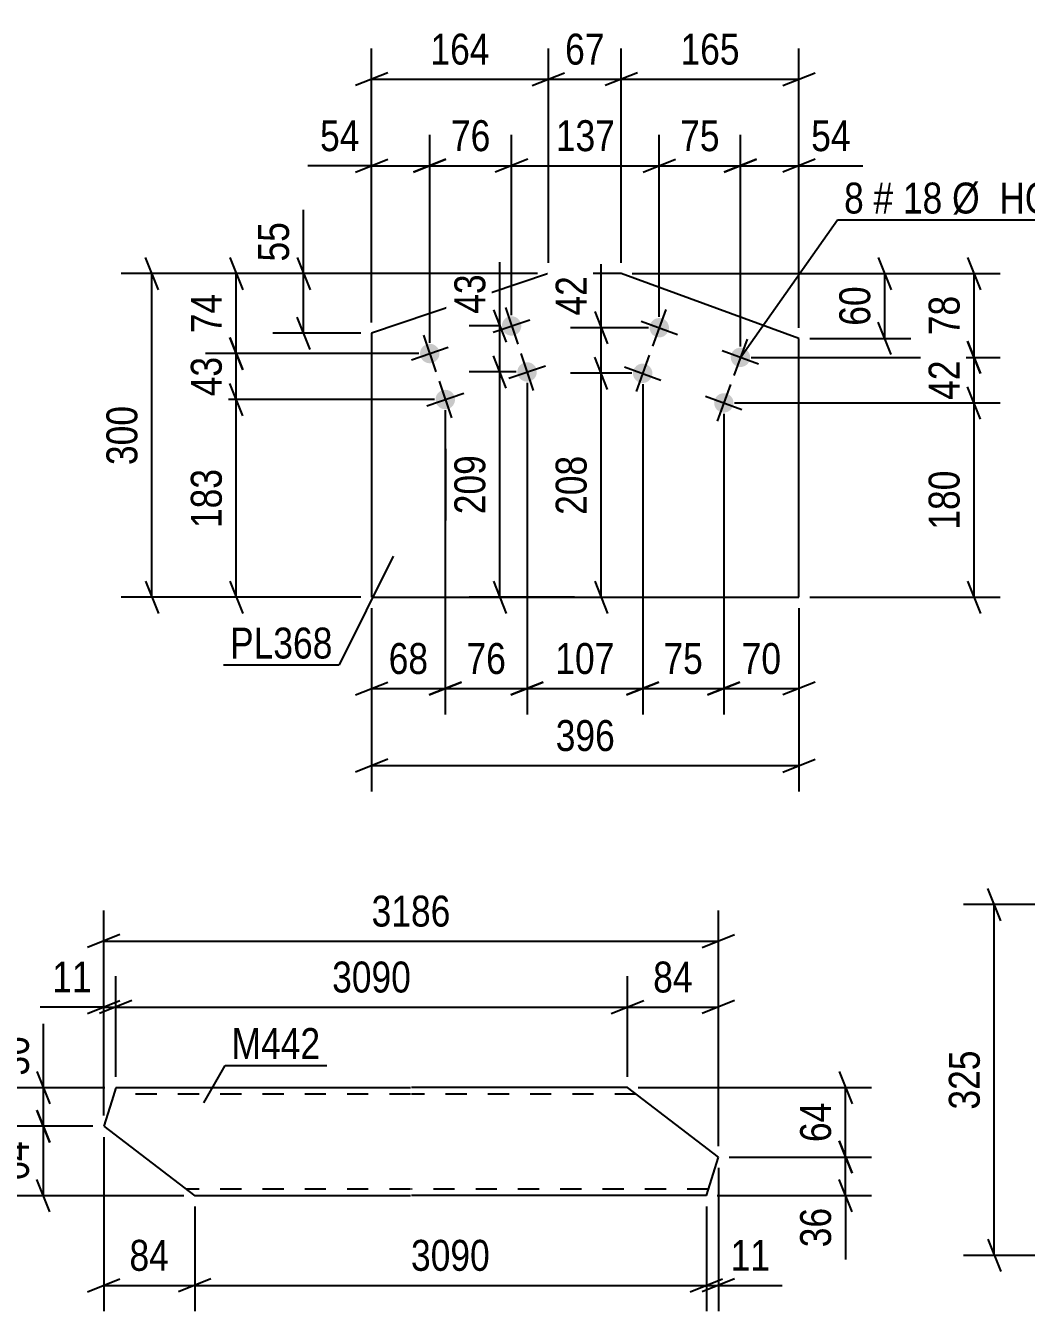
# Model space of a CAD drawing. Header units: millimetres. Extents: x 0 to 594, y 0 to 420.
# Drawn here: x 352 to 444.8, y 205.6 to 324.7 of the extents above; entities that cross this region are included whole.
import ezdxf

# ---------------------------------------------------------------- set-up
doc = ezdxf.new("R2010")
doc.units = ezdxf.units.MM
doc.linetypes.add('DXK_LINE_DOT2', pattern=[3.9198, 1.9599, -1.9599])
doc.styles.add('Arial Narrow', font='ARIALN.TTF', dxfattribs={"height": 0.2})

# ---------------------------------------------------------------- blocks, each defined once
blk = doc.blocks.new('Part-570345727-5862 - 5856')
at = {"color": 2, "linetype": 'Continuous'}
for p, q in [((360.39, 226.31), (360.02, 225.11)), ((387.71, 226.31), (360.39, 226.31)), ((407.81, 226.32), (387.81, 226.32)), ((416.23, 219.89), (407.81, 226.32)), ((360.02, 225.11), (359.28, 222.74)), ((359.28, 222.74), (367.71, 216.31)), ((415.12, 216.32), (416.23, 219.89)), ((387.71, 216.31), (367.71, 216.31)), ((415.12, 216.32), (387.81, 216.32))]:
    blk.add_line(p, q, dxfattribs=at)
at = {"color": 7, "linetype": 'DXK_LINE_DOT2'}
for p, q in [((387.71, 225.71), (360.2, 225.71)), ((408.59, 225.72), (387.81, 225.72)), ((387.71, 216.91), (366.92, 216.91)), ((415.3, 216.92), (387.81, 216.92))]:
    blk.add_line(p, q, dxfattribs=at)
blk = doc.blocks.new('Bolt-570345727-1706 - 1695')
at = {"linetype": 'Continuous'}
for points in [[(411.6, 296.44, -1), (409.91, 297.05, -1)], [(419.12, 293.69, -1), (417.43, 294.31, -1)], [(410.06, 292.21, -1), (408.37, 292.83, -1)], [(417.58, 289.47, -1), (415.89, 290.08, -1)]]:
    blk.add_hatch(color=1, dxfattribs=at).paths.add_polyline_path(points)
at = {"color": 1, "linetype": 'Continuous'}
for p, q in [((411.37, 298.44), (410.14, 295.05)), ((409.07, 297.36), (412.45, 296.13)), ((418.89, 295.69), (417.66, 292.31)), ((416.58, 294.62), (419.96, 293.39)), ((407.52, 293.13), (410.91, 291.9)), ((409.83, 294.21), (408.6, 290.83)), ((417.35, 291.47), (416.11, 288.08)), ((415.04, 290.39), (418.42, 289.16))]:
    blk.add_line(p, q, dxfattribs=at)
blk = doc.blocks.new('Bolt-570345727-1701 - 1695')
at = {"linetype": 'Continuous'}
for points in [[(397.92, 297.2, -1), (396.21, 296.62, -1)], [(390.34, 294.64, -1), (388.63, 294.07, -1)], [(399.36, 292.94, -1), (397.65, 292.36, -1)], [(391.78, 290.38, -1), (390.07, 289.8, -1)]]:
    blk.add_hatch(color=1, dxfattribs=at).paths.add_polyline_path(points)
at = {"color": 1, "linetype": 'Continuous'}
for p, q in [((396.49, 298.62), (397.64, 295.21)), ((395.36, 296.34), (398.77, 297.49)), ((388.91, 296.06), (390.06, 292.65)), ((387.78, 293.78), (391.19, 294.93)), ((397.93, 294.35), (399.08, 290.94)), ((396.8, 292.07), (400.21, 293.22)), ((390.35, 291.8), (391.5, 288.38)), ((389.22, 289.51), (392.63, 290.67))]:
    blk.add_line(p, q, dxfattribs=at)
blk = doc.blocks.new('Part-570345727-1721 - 1695')
at = {"color": 2, "linetype": 'Continuous'}
for p, q in [((400.48, 301.76), (384.1, 296.23)), ((407.23, 301.76), (400.48, 301.76)), ((423.7, 295.75), (407.23, 301.76)), ((384.1, 296.23), (384.1, 271.76)), ((423.7, 271.76), (423.7, 295.75)), ((384.1, 271.76), (423.7, 271.76))]:
    blk.add_line(p, q, dxfattribs=at)
blk = doc.blocks.new('StraightDimension-570345727-5971 - 5856')
at = {"color": 7, "linetype": 'Continuous'}
for p, q in [((353.69, 226.31), (353.69, 232.22)), ((353.69, 226.31), (353.69, 232.22)), ((353.09, 227.81), (354.29, 224.81)), ((359.39, 226.31), (350.84, 226.31)), ((353.69, 222.74), (353.69, 226.31)), ((354.29, 221.24), (353.09, 224.24)), ((358.28, 222.74), (350.84, 222.74))]:
    blk.add_line(p, q, dxfattribs=at)
at = {"color": 0}
blk.add_wipeout([(352.94, 231.7), (348.74, 231.7), (348.74, 226.84), (352.94, 226.84)], dxfattribs=at)
at = {"color": 3, "style": 'Arial Narrow'}
blk.add_text('36', height=2.863, rotation=90.0002, dxfattribs=at).set_placement((352.34, 227.44))
blk = doc.blocks.new('StraightDimension-570345727-5947 - 5856')
at = {"color": 7, "linetype": 'Continuous'}
for p, q in [((353.09, 224.24), (354.29, 221.24)), ((358.28, 222.74), (350.84, 222.74)), ((353.69, 216.31), (353.69, 222.74)), ((354.29, 214.81), (353.09, 217.81)), ((366.71, 216.31), (350.84, 216.31))]:
    blk.add_line(p, q, dxfattribs=at)
at = {"color": 0}
blk.add_wipeout([(352.94, 221.95), (348.74, 221.95), (348.74, 217.1), (352.94, 217.1)], dxfattribs=at)
at = {"color": 3, "style": 'Arial Narrow'}
blk.add_text('64', height=2.863, rotation=90.0002, dxfattribs=at).set_placement((352.34, 217.7))
blk = doc.blocks.new('StraightDimension-570345727-5915 - 5856')
at = {"color": 7, "linetype": 'Continuous'}
for p, q in [((346.52, 227.81), (347.72, 224.81)), ((359.39, 226.31), (344.27, 226.31)), ((347.12, 216.31), (347.12, 226.31)), ((347.72, 214.81), (346.52, 217.81)), ((366.71, 216.31), (344.27, 216.31))]:
    blk.add_line(p, q, dxfattribs=at)
at = {"color": 0}
blk.add_wipeout([(346.37, 224.66), (342.17, 224.66), (342.17, 217.97), (346.37, 217.97)], dxfattribs=at)
at = {"color": 3, "style": 'Arial Narrow'}
blk.add_text('100', height=2.863, rotation=90.0002, dxfattribs=at).set_placement((345.77, 218.57))
blk = doc.blocks.new('StraightDimension-570345727-5889 - 5856')
at = {"color": 7, "linetype": 'Continuous'}
for p, q in [((427.42, 227.82), (428.62, 224.82)), ((408.81, 226.32), (430.42, 226.32)), ((428.02, 219.89), (428.02, 226.32)), ((428.62, 218.39), (427.42, 221.39)), ((417.23, 219.89), (430.42, 219.89))]:
    blk.add_line(p, q, dxfattribs=at)
at = {"color": 0}
blk.add_wipeout([(427.27, 225.53), (423.07, 225.53), (423.07, 220.68), (427.27, 220.68)], dxfattribs=at)
at = {"color": 3, "style": 'Arial Narrow'}
blk.add_text('64', height=2.863, rotation=90.0002, dxfattribs=at).set_placement((426.67, 221.28))
blk = doc.blocks.new('StraightDimension-570345727-6114 - 5856')
at = {"color": 7, "linetype": 'Continuous'}
for p, q in [((359.28, 223.74), (359.28, 242.75)), ((416.23, 220.89), (416.23, 242.75)), ((360.78, 240.5), (357.78, 239.3)), ((359.28, 239.9), (416.23, 239.9)), ((414.73, 239.3), (417.73, 240.5))]:
    blk.add_line(p, q, dxfattribs=at)
at = {"color": 0}
blk.add_wipeout([(392.01, 240.65), (392.01, 244.85), (383.5, 244.85), (383.5, 240.65)], dxfattribs=at)
at = {"color": 3, "style": 'Arial Narrow'}
blk.add_text('3186', height=2.863, dxfattribs=at).set_placement((384.1, 241.25))
blk = doc.blocks.new('StraightDimension-570345727-5865 - 5856')
at = {"color": 7, "linetype": 'Continuous'}
for p, q in [((427.42, 221.39), (428.62, 218.39)), ((417.23, 219.89), (430.42, 219.89)), ((428.02, 216.32), (428.02, 219.89)), ((428.62, 214.82), (427.42, 217.82)), ((416.12, 216.32), (430.42, 216.32)), ((428.02, 216.32), (428.02, 210.41)), ((428.02, 216.32), (428.02, 210.41))]:
    blk.add_line(p, q, dxfattribs=at)
at = {"color": 0}
blk.add_wipeout([(427.27, 215.79), (423.07, 215.79), (423.07, 210.93), (427.27, 210.93)], dxfattribs=at)
at = {"color": 3, "style": 'Arial Narrow'}
blk.add_text('36', height=2.863, rotation=90.0002, dxfattribs=at).set_placement((426.67, 211.53))
blk = doc.blocks.new('StraightDimension-570345727-5996 - 5856')
at = {"color": 7, "linetype": 'Continuous'}
for p, q in [((359.28, 221.74), (359.28, 205.6)), ((367.71, 215.31), (367.71, 205.6)), ((357.78, 207.4), (360.78, 208.6)), ((369.21, 208.6), (366.21, 207.4)), ((359.28, 208), (367.71, 208))]:
    blk.add_line(p, q, dxfattribs=at)
at = {"color": 0}
blk.add_wipeout([(365.92, 208.75), (365.92, 212.95), (361.06, 212.95), (361.06, 208.75)], dxfattribs=at)
at = {"color": 3, "style": 'Arial Narrow'}
blk.add_text('84', height=2.863, dxfattribs=at).set_placement((361.66, 209.35))
blk = doc.blocks.new('StraightDimension-570345727-6013 - 5856')
at = {"color": 7, "linetype": 'Continuous'}
for p, q in [((367.71, 215.31), (367.71, 205.6)), ((415.12, 215.32), (415.12, 205.6)), ((369.21, 208.6), (366.21, 207.4)), ((413.62, 207.4), (416.62, 208.6)), ((367.71, 208), (415.12, 208))]:
    blk.add_line(p, q, dxfattribs=at)
at = {"color": 0}
blk.add_wipeout([(395.67, 208.75), (395.67, 212.95), (387.15, 212.95), (387.15, 208.75)], dxfattribs=at)
at = {"color": 3, "style": 'Arial Narrow'}
blk.add_text('3090', height=2.863, dxfattribs=at).set_placement((387.75, 209.35))
blk = doc.blocks.new('StraightDimension-570345727-6037 - 5856')
at = {"color": 7, "linetype": 'Continuous'}
for p, q in [((416.23, 218.89), (416.23, 205.6)), ((415.12, 215.32), (415.12, 205.6)), ((413.62, 207.4), (416.62, 208.6)), ((417.73, 208.6), (414.73, 207.4)), ((415.12, 208), (416.23, 208)), ((416.23, 208), (422.14, 208)), ((416.23, 208), (422.14, 208))]:
    blk.add_line(p, q, dxfattribs=at)
at = {"color": 0}
blk.add_wipeout([(421.61, 208.75), (421.61, 212.95), (416.76, 212.95), (416.76, 208.75)], dxfattribs=at)
at = {"color": 3, "style": 'Arial Narrow'}
blk.add_text('11', height=2.863, dxfattribs=at).set_placement((417.36, 209.35))
blk = doc.blocks.new('StraightDimension-570345727-6055 - 5856')
at = {"color": 7, "linetype": 'Continuous'}
for p, q in [((359.28, 223.74), (359.28, 236.64)), ((360.39, 227.31), (360.39, 236.64)), ((359.28, 233.79), (353.37, 233.79)), ((359.28, 233.79), (353.37, 233.79)), ((357.78, 233.19), (360.78, 234.39)), ((361.89, 234.39), (358.89, 233.19)), ((359.28, 233.79), (360.39, 233.79))]:
    blk.add_line(p, q, dxfattribs=at)
at = {"color": 0}
blk.add_wipeout([(358.75, 234.54), (358.75, 238.74), (353.9, 238.74), (353.9, 234.54)], dxfattribs=at)
at = {"color": 3, "style": 'Arial Narrow'}
blk.add_text('11', height=2.863, dxfattribs=at).set_placement((354.5, 235.14))
blk = doc.blocks.new('StraightDimension-570345727-6072 - 5856')
at = {"color": 7, "linetype": 'Continuous'}
for p, q in [((360.39, 227.31), (360.39, 236.64)), ((407.81, 227.32), (407.81, 236.64)), ((361.89, 234.39), (358.89, 233.19)), ((360.39, 233.79), (407.81, 233.79)), ((406.31, 233.19), (409.31, 234.39))]:
    blk.add_line(p, q, dxfattribs=at)
at = {"color": 0}
blk.add_wipeout([(388.35, 234.54), (388.35, 238.74), (379.84, 238.74), (379.84, 234.54)], dxfattribs=at)
at = {"color": 3, "style": 'Arial Narrow'}
blk.add_text('3090', height=2.863, dxfattribs=at).set_placement((380.44, 235.14))
blk = doc.blocks.new('StraightDimension-570345727-6096 - 5856')
at = {"color": 7, "linetype": 'Continuous'}
for p, q in [((407.81, 227.32), (407.81, 236.64)), ((416.23, 220.89), (416.23, 236.64)), ((406.31, 233.19), (409.31, 234.39)), ((407.81, 233.79), (416.23, 233.79)), ((417.73, 234.39), (414.73, 233.19))]:
    blk.add_line(p, q, dxfattribs=at)
at = {"color": 0}
blk.add_wipeout([(414.45, 234.54), (414.45, 238.74), (409.59, 238.74), (409.59, 234.54)], dxfattribs=at)
at = {"color": 3, "style": 'Arial Narrow'}
blk.add_text('84', height=2.863, dxfattribs=at).set_placement((410.19, 235.14))
blk = doc.blocks.new('StraightDimension-570345727-3202 - 3115')
at = {"color": 7, "linetype": 'Continuous'}
for p, q in [((442.4, 241.78), (441.2, 244.78)), ((457.88, 243.28), (438.95, 243.28)), ((441.8, 210.78), (441.8, 243.28)), ((441.2, 212.28), (442.4, 209.28)), ((457.88, 210.78), (438.95, 210.78))]:
    blk.add_line(p, q, dxfattribs=at)
at = {"color": 0}
blk.add_wipeout([(441.05, 230.37), (436.85, 230.37), (436.85, 223.69), (441.05, 223.69)], dxfattribs=at)
at = {"color": 3, "style": 'Arial Narrow'}
blk.add_text('325', height=2.863, rotation=90.0002, dxfattribs=at).set_placement((440.45, 224.29))
blk = doc.blocks.new('StraightDimension-570345727-1817 - 1695')
at = {"color": 7, "linetype": 'Continuous'}
for p, q in [((372.16, 288.59), (370.96, 291.59)), ((389.92, 290.09), (368.71, 290.09)), ((371.56, 271.76), (371.56, 290.09)), ((370.96, 273.26), (372.16, 270.26)), ((383.1, 271.76), (368.71, 271.76))]:
    blk.add_line(p, q, dxfattribs=at)
at = {"color": 0}
blk.add_wipeout([(370.81, 284.27), (366.61, 284.27), (366.61, 277.58), (370.81, 277.58)], dxfattribs=at)
at = {"color": 3, "style": 'Arial Narrow'}
blk.add_text('183', height=2.863, rotation=90.0002, dxfattribs=at).set_placement((370.21, 278.18))
blk = doc.blocks.new('StraightDimension-570345727-1736 - 1695')
at = {"color": 7, "linetype": 'Continuous'}
for p, q in [((405.37, 296.75), (405.37, 302.65)), ((405.37, 296.75), (405.37, 302.65)), ((404.77, 298.25), (405.97, 295.25)), ((409.76, 296.75), (402.52, 296.75)), ((405.37, 292.52), (405.37, 296.75)), ((405.97, 291.02), (404.77, 294.02)), ((408.22, 292.52), (402.52, 292.52))]:
    blk.add_line(p, q, dxfattribs=at)
at = {"color": 0}
blk.add_wipeout([(404.62, 302.13), (400.42, 302.13), (400.42, 297.27), (404.62, 297.27)], dxfattribs=at)
at = {"color": 3, "style": 'Arial Narrow'}
blk.add_text('42', height=2.863, rotation=90.0002, dxfattribs=at).set_placement((404.02, 297.87))
blk = doc.blocks.new('StraightDimension-570345727-1903 - 1695')
at = {"color": 7, "linetype": 'Continuous'}
for p, q in [((384.1, 297.23), (384.1, 314.61)), ((389.48, 295.35), (389.48, 314.61)), ((382.6, 311.16), (385.6, 312.36)), ((390.98, 312.36), (387.98, 311.16)), ((384.1, 311.76), (378.2, 311.76)), ((384.1, 311.76), (378.2, 311.76)), ((384.1, 311.76), (389.48, 311.76))]:
    blk.add_line(p, q, dxfattribs=at)
at = {"color": 0}
blk.add_wipeout([(383.58, 312.51), (383.58, 316.71), (378.72, 316.71), (378.72, 312.51)], dxfattribs=at)
at = {"color": 3, "style": 'Arial Narrow'}
blk.add_text('54', height=2.863, dxfattribs=at).set_placement((379.32, 313.11))
blk = doc.blocks.new('StraightDimension-570345727-1760 - 1695')
at = {"color": 7, "linetype": 'Continuous'}
for p, q in [((395.98, 296.91), (395.98, 302.82)), ((395.98, 296.91), (395.98, 302.82)), ((395.38, 298.41), (396.58, 295.41)), ((396.06, 296.91), (393.13, 296.91)), ((395.98, 292.65), (395.98, 296.91)), ((396.58, 291.15), (395.38, 294.15)), ((397.5, 292.65), (393.13, 292.65))]:
    blk.add_line(p, q, dxfattribs=at)
at = {"color": 0}
blk.add_wipeout([(395.23, 302.29), (391.03, 302.29), (391.03, 297.44), (395.23, 297.44)], dxfattribs=at)
at = {"color": 3, "style": 'Arial Narrow'}
blk.add_text('43', height=2.863, rotation=90.0002, dxfattribs=at).set_placement((394.63, 298.04))
blk = doc.blocks.new('StraightDimension-570345727-1747 - 1695')
at = {"color": 7, "linetype": 'Continuous'}
for p, q in [((396.58, 291.15), (395.38, 294.15)), ((397.5, 292.65), (393.13, 292.65)), ((395.98, 271.76), (395.98, 292.65)), ((395.38, 273.26), (396.58, 270.26)), ((402.9, 271.76), (393.13, 271.76))]:
    blk.add_line(p, q, dxfattribs=at)
at = {"color": 0}
blk.add_wipeout([(395.23, 285.55), (391.03, 285.55), (391.03, 278.86), (395.23, 278.86)], dxfattribs=at)
at = {"color": 3, "style": 'Arial Narrow'}
blk.add_text('209', height=2.863, rotation=90.0002, dxfattribs=at).set_placement((394.63, 279.46))
blk = doc.blocks.new('StraightDimension-570345727-1787 - 1695')
at = {"color": 7, "linetype": 'Continuous'}
for p, q in [((409.22, 291.52), (409.22, 260.91)), ((416.73, 288.78), (416.73, 260.91)), ((407.72, 262.71), (410.72, 263.91)), ((409.22, 263.31), (416.73, 263.31)), ((418.23, 263.91), (415.23, 262.71))]:
    blk.add_line(p, q, dxfattribs=at)
at = {"color": 0}
blk.add_wipeout([(415.4, 264.06), (415.4, 268.26), (410.54, 268.26), (410.54, 264.06)], dxfattribs=at)
at = {"color": 3, "style": 'Arial Narrow'}
blk.add_text('75', height=2.863, dxfattribs=at).set_placement((411.14, 264.66))
blk = doc.blocks.new('StraightDimension-570345727-1723 - 1695')
at = {"color": 7, "linetype": 'Continuous'}
for p, q in [((405.97, 291.02), (404.77, 294.02)), ((408.22, 292.52), (402.52, 292.52)), ((405.37, 271.76), (405.37, 292.52)), ((404.77, 273.26), (405.97, 270.26)), ((404.9, 271.76), (407.77, 271.76))]:
    blk.add_line(p, q, dxfattribs=at)
at = {"color": 0}
blk.add_wipeout([(404.62, 285.48), (400.42, 285.48), (400.42, 278.8), (404.62, 278.8)], dxfattribs=at)
at = {"color": 3, "style": 'Arial Narrow'}
blk.add_text('208', height=2.863, rotation=90.0002, dxfattribs=at).set_placement((404.02, 279.4))
blk = doc.blocks.new('StraightDimension-570345727-1771 - 1695')
at = {"color": 7, "linetype": 'Continuous'}
for p, q in [((398.5, 291.65), (398.5, 260.91)), ((390.92, 289.09), (390.92, 260.91)), ((389.42, 262.71), (392.42, 263.91)), ((390.92, 263.31), (398.5, 263.31)), ((400, 263.91), (397, 262.71))]:
    blk.add_line(p, q, dxfattribs=at)
at = {"color": 0}
blk.add_wipeout([(397.14, 264.06), (397.14, 268.26), (392.29, 268.26), (392.29, 264.06)], dxfattribs=at)
at = {"color": 3, "style": 'Arial Narrow'}
blk.add_text('76', height=2.863, dxfattribs=at).set_placement((392.89, 264.66))
blk = doc.blocks.new('StraightDimension-570345727-1779 - 1695')
at = {"color": 7, "linetype": 'Continuous'}
for p, q in [((398.5, 291.65), (398.5, 260.91)), ((409.22, 291.52), (409.22, 260.91)), ((397, 262.71), (400, 263.91)), ((398.5, 263.31), (409.22, 263.31)), ((410.72, 263.91), (407.72, 262.71))]:
    blk.add_line(p, q, dxfattribs=at)
at = {"color": 0}
blk.add_wipeout([(407.2, 264.06), (407.2, 268.26), (400.52, 268.26), (400.52, 264.06)], dxfattribs=at)
at = {"color": 3, "style": 'Arial Narrow'}
blk.add_text('107', height=2.863, dxfattribs=at).set_placement((401.12, 264.66))
blk = doc.blocks.new('StraightDimension-570345727-1923 - 1695')
at = {"color": 7, "linetype": 'Continuous'}
for p, q in [((377.79, 301.76), (377.79, 307.67)), ((377.79, 301.76), (377.79, 307.67)), ((377.19, 303.26), (378.39, 300.26)), ((399.48, 301.76), (374.94, 301.76)), ((377.79, 296.23), (377.79, 301.76)), ((378.39, 294.73), (377.19, 297.73)), ((383.1, 296.23), (374.94, 296.23))]:
    blk.add_line(p, q, dxfattribs=at)
at = {"color": 0}
blk.add_wipeout([(377.04, 307.14), (372.84, 307.14), (372.84, 302.28), (377.04, 302.28)], dxfattribs=at)
at = {"color": 3, "style": 'Arial Narrow'}
blk.add_text('55', height=2.863, rotation=90.0002, dxfattribs=at).set_placement((376.44, 302.88))
blk = doc.blocks.new('StraightDimension-570345727-1795 - 1695')
at = {"color": 7, "linetype": 'Continuous'}
for p, q in [((416.73, 288.78), (416.73, 260.91)), ((423.7, 270.76), (423.7, 260.91)), ((415.23, 262.71), (418.23, 263.91)), ((416.73, 263.31), (423.7, 263.31)), ((425.2, 263.91), (422.2, 262.71))]:
    blk.add_line(p, q, dxfattribs=at)
at = {"color": 0}
blk.add_wipeout([(422.64, 264.06), (422.64, 268.26), (417.79, 268.26), (417.79, 264.06)], dxfattribs=at)
at = {"color": 3, "style": 'Arial Narrow'}
blk.add_text('70', height=2.863, dxfattribs=at).set_placement((418.39, 264.66))
blk = doc.blocks.new('StraightDimension-570345727-1801 - 1695')
at = {"color": 7, "linetype": 'Continuous'}
for p, q in [((390.92, 289.09), (390.92, 260.91)), ((384.1, 270.76), (384.1, 260.91)), ((382.6, 262.71), (385.6, 263.91)), ((384.1, 263.31), (390.92, 263.31)), ((392.42, 263.91), (389.42, 262.71))]:
    blk.add_line(p, q, dxfattribs=at)
at = {"color": 0}
blk.add_wipeout([(389.94, 264.06), (389.94, 268.26), (385.08, 268.26), (385.08, 264.06)], dxfattribs=at)
at = {"color": 3, "style": 'Arial Narrow'}
blk.add_text('68', height=2.863, dxfattribs=at).set_placement((385.68, 264.66))
blk = doc.blocks.new('StraightDimension-570345727-1808 - 1695')
at = {"color": 7, "linetype": 'Continuous'}
for p, q in [((364.34, 300.26), (363.14, 303.26)), ((399.48, 301.76), (360.89, 301.76)), ((363.74, 271.76), (363.74, 301.76)), ((363.14, 273.26), (364.34, 270.26)), ((383.1, 271.76), (360.89, 271.76))]:
    blk.add_line(p, q, dxfattribs=at)
at = {"color": 0}
blk.add_wipeout([(362.99, 290.1), (358.79, 290.1), (358.79, 283.42), (362.99, 283.42)], dxfattribs=at)
at = {"color": 3, "style": 'Arial Narrow'}
blk.add_text('300', height=2.863, rotation=90.0002, dxfattribs=at).set_placement((362.39, 284.02))
blk = doc.blocks.new('StraightDimension-570345727-1823 - 1695')
at = {"color": 7, "linetype": 'Continuous'}
for p, q in [((370.96, 295.85), (372.16, 292.85)), ((388.48, 294.35), (368.71, 294.35)), ((371.56, 290.09), (371.56, 294.35)), ((372.16, 288.59), (370.96, 291.59)), ((389.92, 290.09), (368.71, 290.09))]:
    blk.add_line(p, q, dxfattribs=at)
at = {"color": 0}
blk.add_wipeout([(370.81, 294.65), (366.61, 294.65), (366.61, 289.79), (370.81, 289.79)], dxfattribs=at)
at = {"color": 3, "style": 'Arial Narrow'}
blk.add_text('43', height=2.863, rotation=90.0002, dxfattribs=at).set_placement((370.21, 290.39))
blk = doc.blocks.new('StraightDimension-570345727-1831 - 1695')
at = {"color": 7, "linetype": 'Continuous'}
for p, q in [((370.96, 303.26), (372.16, 300.26)), ((399.48, 301.76), (368.71, 301.76)), ((371.56, 294.35), (371.56, 301.76)), ((372.16, 292.85), (370.96, 295.85)), ((388.48, 294.35), (368.71, 294.35))]:
    blk.add_line(p, q, dxfattribs=at)
at = {"color": 0}
blk.add_wipeout([(370.81, 300.48), (366.61, 300.48), (366.61, 295.63), (370.81, 295.63)], dxfattribs=at)
at = {"color": 3, "style": 'Arial Narrow'}
blk.add_text('74', height=2.863, rotation=90.0002, dxfattribs=at).set_placement((370.21, 296.23))
blk = doc.blocks.new('StraightDimension-570345727-1840 - 1695')
at = {"color": 7, "linetype": 'Continuous'}
for p, q in [((439.33, 303.26), (440.53, 300.26)), ((408.23, 301.76), (442.33, 301.76)), ((439.93, 294), (439.93, 301.76)), ((440.53, 292.5), (439.33, 295.5)), ((419.27, 294), (442.33, 294))]:
    blk.add_line(p, q, dxfattribs=at)
at = {"color": 0}
blk.add_wipeout([(439.18, 300.31), (434.98, 300.31), (434.98, 295.45), (439.18, 295.45)], dxfattribs=at)
at = {"color": 3, "style": 'Arial Narrow'}
blk.add_text('78', height=2.863, rotation=90.0002, dxfattribs=at).set_placement((438.58, 296.05))
blk = doc.blocks.new('StraightDimension-570345727-1848 - 1695')
at = {"color": 7, "linetype": 'Continuous'}
for p, q in [((439.33, 295.5), (440.53, 292.5)), ((419.27, 294), (442.33, 294)), ((439.93, 289.78), (439.93, 294)), ((440.53, 288.28), (439.33, 291.28)), ((417.73, 289.78), (442.33, 289.78))]:
    blk.add_line(p, q, dxfattribs=at)
at = {"color": 0}
blk.add_wipeout([(439.18, 294.32), (434.98, 294.32), (434.98, 289.46), (439.18, 289.46)], dxfattribs=at)
at = {"color": 3, "style": 'Arial Narrow'}
blk.add_text('42', height=2.863, rotation=90.0002, dxfattribs=at).set_placement((438.58, 290.06))
blk = doc.blocks.new('StraightDimension-570345727-1856 - 1695')
at = {"color": 7, "linetype": 'Continuous'}
for p, q in [((440.53, 288.28), (439.33, 291.28)), ((417.73, 289.78), (442.33, 289.78)), ((439.93, 271.76), (439.93, 289.78)), ((439.33, 273.26), (440.53, 270.26)), ((424.7, 271.76), (442.33, 271.76))]:
    blk.add_line(p, q, dxfattribs=at)
at = {"color": 0}
blk.add_wipeout([(439.18, 284.11), (434.98, 284.11), (434.98, 277.43), (439.18, 277.43)], dxfattribs=at)
at = {"color": 3, "style": 'Arial Narrow'}
blk.add_text('180', height=2.863, rotation=90.0002, dxfattribs=at).set_placement((438.58, 278.03))
blk = doc.blocks.new('StraightDimension-570345727-1863 - 1695')
at = {"color": 7, "linetype": 'Continuous'}
for p, q in [((418.27, 295), (418.27, 314.61)), ((423.7, 296.75), (423.7, 314.61)), ((416.77, 311.16), (419.77, 312.36)), ((425.2, 312.36), (422.2, 311.16)), ((418.27, 311.76), (423.7, 311.76)), ((423.7, 311.76), (429.61, 311.76)), ((423.7, 311.76), (429.61, 311.76))]:
    blk.add_line(p, q, dxfattribs=at)
at = {"color": 0}
blk.add_wipeout([(429.08, 312.51), (429.08, 316.71), (424.23, 316.71), (424.23, 312.51)], dxfattribs=at)
at = {"color": 3, "style": 'Arial Narrow'}
blk.add_text('54', height=2.863, dxfattribs=at).set_placement((424.83, 313.11))
blk = doc.blocks.new('StraightDimension-570345727-1937 - 1695')
at = {"color": 7, "linetype": 'Continuous'}
for p, q in [((384.1, 297.23), (384.1, 322.63)), ((400.48, 302.76), (400.48, 322.63)), ((385.6, 320.38), (382.6, 319.18)), ((384.1, 319.78), (400.48, 319.78)), ((398.98, 319.18), (401.98, 320.38))]:
    blk.add_line(p, q, dxfattribs=at)
at = {"color": 0}
blk.add_wipeout([(395.63, 320.53), (395.63, 324.73), (388.95, 324.73), (388.95, 320.53)], dxfattribs=at)
at = {"color": 3, "style": 'Arial Narrow'}
blk.add_text('164', height=2.863, dxfattribs=at).set_placement((389.55, 321.13))
blk = doc.blocks.new('StraightDimension-570345727-1873 - 1695')
at = {"color": 7, "linetype": 'Continuous'}
for p, q in [((410.76, 297.75), (410.76, 314.61)), ((418.27, 295), (418.27, 314.61)), ((409.26, 311.16), (412.26, 312.36)), ((419.77, 312.36), (416.77, 311.16)), ((410.76, 311.76), (418.27, 311.76))]:
    blk.add_line(p, q, dxfattribs=at)
at = {"color": 0}
blk.add_wipeout([(416.94, 312.51), (416.94, 316.71), (412.09, 316.71), (412.09, 312.51)], dxfattribs=at)
at = {"color": 3, "style": 'Arial Narrow'}
blk.add_text('75', height=2.863, dxfattribs=at).set_placement((412.69, 313.11))
blk = doc.blocks.new('StraightDimension-570345727-1947 - 1695')
at = {"color": 7, "linetype": 'Continuous'}
for p, q in [((400.48, 302.76), (400.48, 322.63)), ((407.23, 302.76), (407.23, 322.63)), ((398.98, 319.18), (401.98, 320.38)), ((400.48, 319.78), (407.23, 319.78)), ((408.73, 320.38), (405.73, 319.18))]:
    blk.add_line(p, q, dxfattribs=at)
at = {"color": 0}
blk.add_wipeout([(406.28, 320.53), (406.28, 324.73), (401.43, 324.73), (401.43, 320.53)], dxfattribs=at)
at = {"color": 3, "style": 'Arial Narrow'}
blk.add_text('67', height=2.863, dxfattribs=at).set_placement((402.03, 321.13))
blk = doc.blocks.new('StraightDimension-570345727-1883 - 1695')
at = {"color": 7, "linetype": 'Continuous'}
for p, q in [((397.06, 297.91), (397.06, 314.61)), ((410.76, 297.75), (410.76, 314.61)), ((398.56, 312.36), (395.56, 311.16)), ((409.26, 311.16), (412.26, 312.36)), ((397.06, 311.76), (410.76, 311.76))]:
    blk.add_line(p, q, dxfattribs=at)
at = {"color": 0}
blk.add_wipeout([(407.25, 312.51), (407.25, 316.71), (400.57, 316.71), (400.57, 312.51)], dxfattribs=at)
at = {"color": 3, "style": 'Arial Narrow'}
blk.add_text('137', height=2.863, dxfattribs=at).set_placement((401.17, 313.11))
blk = doc.blocks.new('StraightDimension-570345727-1957 - 1695')
at = {"color": 7, "linetype": 'Continuous'}
for p, q in [((407.23, 302.76), (407.23, 322.63)), ((423.7, 296.75), (423.7, 322.63)), ((408.73, 320.38), (405.73, 319.18)), ((407.23, 319.78), (423.7, 319.78)), ((422.2, 319.18), (425.2, 320.38))]:
    blk.add_line(p, q, dxfattribs=at)
at = {"color": 0}
blk.add_wipeout([(418.81, 320.53), (418.81, 324.73), (412.12, 324.73), (412.12, 320.53)], dxfattribs=at)
at = {"color": 3, "style": 'Arial Narrow'}
blk.add_text('165', height=2.863, dxfattribs=at).set_placement((412.72, 321.13))
blk = doc.blocks.new('StraightDimension-570345727-1893 - 1695')
at = {"color": 7, "linetype": 'Continuous'}
for p, q in [((389.48, 295.35), (389.48, 314.61)), ((397.06, 297.91), (397.06, 314.61)), ((387.98, 311.16), (390.98, 312.36)), ((398.56, 312.36), (395.56, 311.16)), ((389.48, 311.76), (397.06, 311.76))]:
    blk.add_line(p, q, dxfattribs=at)
at = {"color": 0}
blk.add_wipeout([(395.7, 312.51), (395.7, 316.71), (390.85, 316.71), (390.85, 312.51)], dxfattribs=at)
at = {"color": 3, "style": 'Arial Narrow'}
blk.add_text('76', height=2.863, dxfattribs=at).set_placement((391.45, 313.11))
blk = doc.blocks.new('StraightDimension-570345727-1914 - 1695')
at = {"color": 7, "linetype": 'Continuous'}
for p, q in [((431.05, 303.26), (432.25, 300.26)), ((408.23, 301.76), (434.05, 301.76)), ((431.65, 295.75), (431.65, 301.76)), ((432.25, 294.25), (431.05, 297.25)), ((424.7, 295.75), (434.05, 295.75))]:
    blk.add_line(p, q, dxfattribs=at)
at = {"color": 0}
blk.add_wipeout([(430.9, 301.18), (426.7, 301.18), (426.7, 296.33), (430.9, 296.33)], dxfattribs=at)
at = {"color": 3, "style": 'Arial Narrow'}
blk.add_text('60', height=2.863, rotation=90.0002, dxfattribs=at).set_placement((430.3, 296.93))
blk = doc.blocks.new('StraightDimension-570345727-1932 - 1695')
at = {"color": 7, "linetype": 'Continuous'}
for p, q in [((384.1, 270.76), (384.1, 253.77)), ((423.7, 270.76), (423.7, 253.77)), ((385.6, 256.77), (382.6, 255.57)), ((384.1, 256.17), (423.7, 256.17)), ((422.2, 255.57), (425.2, 256.77))]:
    blk.add_line(p, q, dxfattribs=at)
at = {"color": 0}
blk.add_wipeout([(407.24, 256.92), (407.24, 261.12), (400.56, 261.12), (400.56, 256.92)], dxfattribs=at)
at = {"color": 3, "style": 'Arial Narrow'}
blk.add_text('396', height=2.863, dxfattribs=at).set_placement((401.16, 257.52))
blk = doc.blocks.new('Mark-570345727-5858 - 5856')
at = {"color": 30, "linetype": 'Continuous'}
for p, q in [((368.56, 224.9), (370.52, 228.38)), ((370.52, 228.38), (379.94, 228.38))]:
    blk.add_line(p, q, dxfattribs=at)
at = {"color": 0}
blk.add_wipeout([(379.34, 228.98), (379.34, 231.98), (371.12, 231.98), (371.12, 228.98)], dxfattribs=at)
blk.add_wipeout([(379.34, 228.98), (379.34, 231.98), (371.12, 231.98), (371.12, 228.98)], dxfattribs=at)
at = {"color": 3, "style": 'Arial Narrow'}
blk.add_text('M442', height=2.863, dxfattribs=at).set_placement((371.12, 228.98))
blk = doc.blocks.new('Mark-570345727-1717 - 1695')
at = {"color": 30, "linetype": 'Continuous'}
for p in [(386.11, 275.58), (370.38, 265.49)]:
    blk.add_line(p, (381.08, 265.49), dxfattribs=at)
at = {"color": 0}
blk.add_wipeout([(380.48, 266.09), (380.48, 269.09), (370.98, 269.09), (370.98, 266.09)], dxfattribs=at)
blk.add_wipeout([(380.48, 266.09), (380.48, 269.09), (370.98, 269.09), (370.98, 266.09)], dxfattribs=at)
at = {"color": 3, "style": 'Arial Narrow'}
blk.add_text('PL368', height=2.863, dxfattribs=at).set_placement((370.98, 266.09))
blk = doc.blocks.new('MarkSet-570345727-1967 - 1695')
at = {"color": 7, "linetype": 'Continuous'}
for p, q in [((418.27, 294), (427.28, 306.73)), ((427.28, 306.73), (454.02, 306.73))]:
    blk.add_line(p, q, dxfattribs=at)
at = {"color": 0}
for points in [[(429.7, 307.33), (429.7, 310.33), (427.88, 310.33), (427.88, 307.33)], [(432.43, 307.33), (432.43, 310.33), (430.6, 310.33), (430.6, 307.33)], [(436.99, 307.33), (436.99, 310.33), (433.33, 310.33), (433.33, 307.33)], [(453.42, 307.33), (453.42, 310.33), (437.89, 310.33), (437.89, 307.33)]]:
    blk.add_wipeout(points, dxfattribs=at)
for points in [[(429.7, 307.33), (429.7, 310.33), (427.88, 310.33), (427.88, 307.33)], [(432.43, 307.33), (432.43, 310.33), (430.6, 310.33), (430.6, 307.33)], [(436.99, 307.33), (436.99, 310.33), (433.33, 310.33), (433.33, 307.33)], [(453.42, 307.33), (453.42, 310.33), (437.89, 310.33), (437.89, 307.33)]]:
    blk.add_wipeout(points, dxfattribs=at)
at = {"color": 3, "style": 'Arial Narrow'}
for s, height, p in [('8', 2.86, (427.88, 307.33)), ('#', 2.86, (430.6, 307.33)), ('18', 2.863, (433.33, 307.33)), ('Ø  HOLES', 2.863, (437.89, 307.33))]:
    blk.add_text(s, height=height, dxfattribs=at).set_placement(p)

msp = doc.modelspace()

# ---------------------------------------------------------------- block references
for name in ['Part-570345727-1721 - 1695', 'Bolt-570345727-1701 - 1695', 'Bolt-570345727-1706 - 1695', 'StraightDimension-570345727-3202 - 3115', 'Part-570345727-5862 - 5856']:
    msp.add_blockref(name, (0, 0))

# ---------------------------------------------------------------- next in the draw order: block references
for name in ['StraightDimension-570345727-1903 - 1695', 'StraightDimension-570345727-1736 - 1695', 'StraightDimension-570345727-1817 - 1695', 'StraightDimension-570345727-5971 - 5856', 'StraightDimension-570345727-5889 - 5856']:
    msp.add_blockref(name, (0, 0))

# ---------------------------------------------------------------- next in the draw order: block references
for name in ['StraightDimension-570345727-1760 - 1695', 'StraightDimension-570345727-1787 - 1695', 'StraightDimension-570345727-5947 - 5856']:
    msp.add_blockref(name, (0, 0))

# ---------------------------------------------------------------- next in the draw order: block references
for name in ['StraightDimension-570345727-1747 - 1695', 'StraightDimension-570345727-1795 - 1695', 'StraightDimension-570345727-5915 - 5856']:
    msp.add_blockref(name, (0, 0))

# ---------------------------------------------------------------- next in the draw order: block references
for name in ['StraightDimension-570345727-1923 - 1695', 'StraightDimension-570345727-1723 - 1695', 'StraightDimension-570345727-6114 - 5856']:
    msp.add_blockref(name, (0, 0))

# ---------------------------------------------------------------- next in the draw order: block references
for name in ['StraightDimension-570345727-1840 - 1695', 'StraightDimension-570345727-1771 - 1695', 'StraightDimension-570345727-6055 - 5856', 'StraightDimension-570345727-5996 - 5856', 'StraightDimension-570345727-5865 - 5856']:
    msp.add_blockref(name, (0, 0))

# ---------------------------------------------------------------- next in the draw order: block references
for name in ['StraightDimension-570345727-1848 - 1695', 'StraightDimension-570345727-1779 - 1695', 'StraightDimension-570345727-1801 - 1695', 'StraightDimension-570345727-6072 - 5856', 'StraightDimension-570345727-6013 - 5856']:
    msp.add_blockref(name, (0, 0))

# ---------------------------------------------------------------- next in the draw order: block references
for name in ['StraightDimension-570345727-1863 - 1695', 'StraightDimension-570345727-1808 - 1695', 'StraightDimension-570345727-1856 - 1695', 'StraightDimension-570345727-6096 - 5856', 'Mark-570345727-5858 - 5856', 'StraightDimension-570345727-6037 - 5856']:
    msp.add_blockref(name, (0, 0))

# ---------------------------------------------------------------- next in the draw order: block references
for name in ['StraightDimension-570345727-1873 - 1695', 'StraightDimension-570345727-1823 - 1695', 'StraightDimension-570345727-1932 - 1695']:
    msp.add_blockref(name, (0, 0))

# ---------------------------------------------------------------- next in the draw order: block references
for name in ['StraightDimension-570345727-1831 - 1695', 'Mark-570345727-1717 - 1695']:
    msp.add_blockref(name, (0, 0))

# ---------------------------------------------------------------- next in the draw order: block references
msp.add_blockref('StraightDimension-570345727-1937 - 1695', (0, 0))

# ---------------------------------------------------------------- next in the draw order: block references
msp.add_blockref('StraightDimension-570345727-1947 - 1695', (0, 0))

# ---------------------------------------------------------------- next in the draw order: block references
msp.add_blockref('StraightDimension-570345727-1883 - 1695', (0, 0))

# ---------------------------------------------------------------- next in the draw order: block references
for name in ['StraightDimension-570345727-1957 - 1695', 'StraightDimension-570345727-1893 - 1695']:
    msp.add_blockref(name, (0, 0))

# ---------------------------------------------------------------- next in the draw order: block references
msp.add_blockref('StraightDimension-570345727-1914 - 1695', (0, 0))

# ---------------------------------------------------------------- next in the draw order: block references
msp.add_blockref('MarkSet-570345727-1967 - 1695', (0, 0))

doc.saveas('drawing.dxf')
